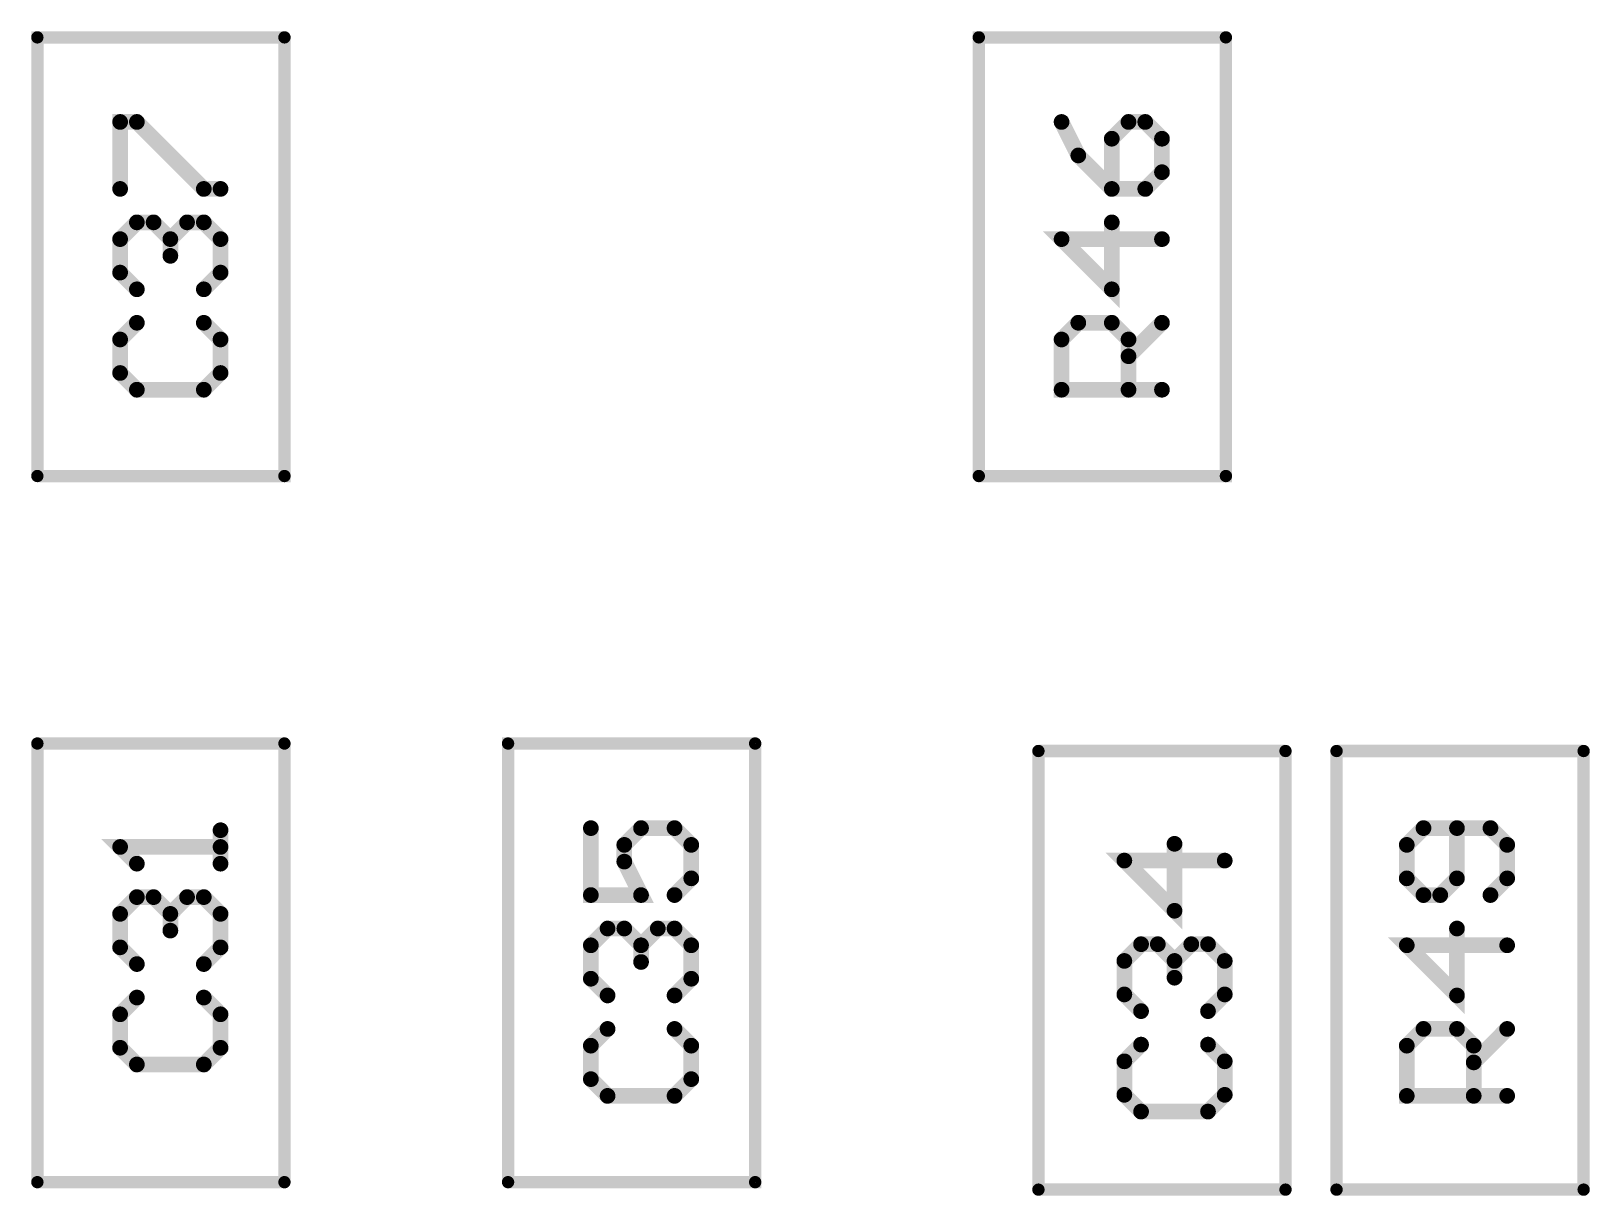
# Model space of a CAD drawing. Extents: x -4.2 to 14.8, y -3.5 to 8.8.
# Drawn here: x 8.1097 to 8.6063, y 2.1831 to 2.5542 of the extents above; entities that cross this region are included whole.
import ezdxf

# ---------------------------------------------------------------- set-up
doc = ezdxf.new("R2010")
doc.units = 0
doc.layers.add('2D_LINE_00', color=1, linetype='CONTINUOUS')

# ---------------------------------------------------------------- blocks, each defined once
blk = doc.blocks.new('SMOOTH_0$00394')
at = {"const_width": 0.00197}
blk.add_lwpolyline([(-0.00098, 0, 1), (0.00098, 0, 1)], format="xyb", close=True, dxfattribs=at)
blk = doc.blocks.new('DRAWING_3975')
at = {"layer": '2D_LINE_00', "const_width": 0.00394}
blk.add_lwpolyline([(0, 0), (0.07874, 0), (0.07874, 0.13977)], dxfattribs=at)
at = {"layer": '2D_LINE_00'}
for p in [(0.07874, 0.13977), (0, 0), (0.07874, 0)]:
    blk.add_blockref('SMOOTH_0$00394', p, dxfattribs=at)
blk = doc.blocks.new('DRAWING_3976')
at = {"layer": '2D_LINE_00', "const_width": 0.00394}
blk.add_lwpolyline([(0, 0), (0, 0.13977), (0.07874, 0.13977)], dxfattribs=at)
at = {"layer": '2D_LINE_00'}
for p in [(0, 0.13977), (0.07874, 0.13977), (0, 0)]:
    blk.add_blockref('SMOOTH_0$00394', p, dxfattribs=at)
blk = doc.blocks.new('DRAWING_3977')
at = {"layer": '2D_LINE_00', "const_width": 0.00394}
blk.add_lwpolyline([(0, 0), (0.07874, 0), (0.07874, 0.13977)], dxfattribs=at)
at = {"layer": '2D_LINE_00'}
for p in [(0.07874, 0.13977), (0, 0), (0.07874, 0)]:
    blk.add_blockref('SMOOTH_0$00394', p, dxfattribs=at)
blk = doc.blocks.new('DRAWING_3978')
at = {"layer": '2D_LINE_00', "const_width": 0.00394}
blk.add_lwpolyline([(0, 0), (0, 0.13977), (0.07874, 0.13977)], dxfattribs=at)
at = {"layer": '2D_LINE_00'}
for p in [(0, 0.13977), (0.07874, 0.13977), (0, 0)]:
    blk.add_blockref('SMOOTH_0$00394', p, dxfattribs=at)
blk = doc.blocks.new('DRAWING_3979')
at = {"layer": '2D_LINE_00', "const_width": 0.00394}
blk.add_lwpolyline([(0, 0), (0.07874, 0)], dxfattribs=at)
at = {"layer": '2D_LINE_00'}
for p in [(0, 0), (0.07874, 0)]:
    blk.add_blockref('SMOOTH_0$00394', p, dxfattribs=at)
blk = doc.blocks.new('DRAWING_3980')
at = {"layer": '2D_LINE_00', "const_width": 0.00394}
blk.add_lwpolyline([(0, 0), (0, 0.13977)], dxfattribs=at)
at = {"layer": '2D_LINE_00'}
for p in [(0, 0.13977), (0, 0)]:
    blk.add_blockref('SMOOTH_0$00394', p, dxfattribs=at)
blk = doc.blocks.new('DRAWING_3981')
at = {"layer": '2D_LINE_00', "const_width": 0.00394}
blk.add_lwpolyline([(0, 0), (0, 0.13977)], dxfattribs=at)
at = {"layer": '2D_LINE_00'}
for p in [(0, 0.13977), (0, 0)]:
    blk.add_blockref('SMOOTH_0$00394', p, dxfattribs=at)
blk = doc.blocks.new('DRAWING_3982')
at = {"layer": '2D_LINE_00', "const_width": 0.00394}
blk.add_lwpolyline([(0, 0), (0.07874, 0)], dxfattribs=at)
at = {"layer": '2D_LINE_00'}
for p in [(0, 0), (0.07874, 0)]:
    blk.add_blockref('SMOOTH_0$00394', p, dxfattribs=at)
blk = doc.blocks.new('DRAWING_3983')
at = {"layer": '2D_LINE_00', "const_width": 0.00394}
blk.add_lwpolyline([(0, 0), (0.07874, 0), (0.07874, 0.13977)], dxfattribs=at)
at = {"layer": '2D_LINE_00'}
for p in [(0.07874, 0.13977), (0, 0), (0.07874, 0)]:
    blk.add_blockref('SMOOTH_0$00394', p, dxfattribs=at)
blk = doc.blocks.new('DRAWING_3984')
at = {"layer": '2D_LINE_00', "const_width": 0.00394}
blk.add_lwpolyline([(0, 0), (0, 0.13977), (0.07874, 0.13977)], dxfattribs=at)
at = {"layer": '2D_LINE_00'}
for p in [(0, 0.13977), (0.07874, 0.13977), (0, 0)]:
    blk.add_blockref('SMOOTH_0$00394', p, dxfattribs=at)
blk = doc.blocks.new('DRAWING_3985')
at = {"layer": '2D_LINE_00', "const_width": 0.00394}
blk.add_lwpolyline([(0, 0), (0.07874, 0)], dxfattribs=at)
at = {"layer": '2D_LINE_00'}
for p in [(0, 0), (0.07874, 0)]:
    blk.add_blockref('SMOOTH_0$00394', p, dxfattribs=at)
blk = doc.blocks.new('DRAWING_3986')
at = {"layer": '2D_LINE_00', "const_width": 0.00394}
blk.add_lwpolyline([(0, 0), (0, 0.13976)], dxfattribs=at)
at = {"layer": '2D_LINE_00'}
for p in [(0, 0.13976), (0, 0)]:
    blk.add_blockref('SMOOTH_0$00394', p, dxfattribs=at)
blk = doc.blocks.new('DRAWING_3987')
at = {"layer": '2D_LINE_00', "const_width": 0.00394}
blk.add_lwpolyline([(0, 0), (0, 0.13976)], dxfattribs=at)
at = {"layer": '2D_LINE_00'}
for p in [(0, 0.13976), (0, 0)]:
    blk.add_blockref('SMOOTH_0$00394', p, dxfattribs=at)
blk = doc.blocks.new('DRAWING_3988')
at = {"layer": '2D_LINE_00', "const_width": 0.00394}
blk.add_lwpolyline([(0, 0), (0.07874, 0)], dxfattribs=at)
at = {"layer": '2D_LINE_00'}
for p in [(0, 0), (0.07874, 0)]:
    blk.add_blockref('SMOOTH_0$00394', p, dxfattribs=at)
blk = doc.blocks.new('DRAWING_3989')
at = {"layer": '2D_LINE_00', "const_width": 0.00394}
blk.add_lwpolyline([(0, 0), (0.07874, 0)], dxfattribs=at)
at = {"layer": '2D_LINE_00'}
for p in [(0, 0), (0.07874, 0)]:
    blk.add_blockref('SMOOTH_0$00394', p, dxfattribs=at)
blk = doc.blocks.new('DRAWING_3990')
at = {"layer": '2D_LINE_00', "const_width": 0.00394}
blk.add_lwpolyline([(0, 0), (0, 0.13976)], dxfattribs=at)
at = {"layer": '2D_LINE_00'}
for p in [(0, 0.13976), (0, 0)]:
    blk.add_blockref('SMOOTH_0$00394', p, dxfattribs=at)
blk = doc.blocks.new('DRAWING_3991')
at = {"layer": '2D_LINE_00', "const_width": 0.00394}
blk.add_lwpolyline([(0, 0), (0, 0.13976)], dxfattribs=at)
at = {"layer": '2D_LINE_00'}
for p in [(0, 0.13976), (0, 0)]:
    blk.add_blockref('SMOOTH_0$00394', p, dxfattribs=at)
blk = doc.blocks.new('DRAWING_3992')
at = {"layer": '2D_LINE_00', "const_width": 0.00394}
blk.add_lwpolyline([(0, 0), (0.07874, 0)], dxfattribs=at)
at = {"layer": '2D_LINE_00'}
for p in [(0, 0), (0.07874, 0)]:
    blk.add_blockref('SMOOTH_0$00394', p, dxfattribs=at)
blk = doc.blocks.new('SMOOTH_0$005')
at = {"const_width": 0.0025}
blk.add_lwpolyline([(-0.00125, 0, 1), (0.00125, 0, 1)], format="xyb", close=True, dxfattribs=at)
blk = doc.blocks.new('DRAWING_5649')
at = {"layer": '2D_LINE_00', "const_width": 0.005}
blk.add_lwpolyline([(0, 0), (-0.00533, -0.00533), (-0.00533, -0.016), (0, -0.02133), (0.02133, -0.02133), (0.02666, -0.016), (0.02666, -0.00533), (0.02133, 0)], dxfattribs=at)
at = {"layer": '2D_LINE_00'}
for p in [(0, 0), (0.02133, 0), (-0.00533, -0.00533), (0.02666, -0.00533), (-0.00533, -0.016), (0.02666, -0.016), (0, -0.02133), (0.02133, -0.02133)]:
    blk.add_blockref('SMOOTH_0$005', p, dxfattribs=at)
blk = doc.blocks.new('DRAWING_5650')
at = {"layer": '2D_LINE_00', "const_width": 0.005}
blk.add_lwpolyline([(0, 0), (-0.00533, 0.00533), (-0.00533, 0.01599), (0, 0.02133), (0.00533, 0.02133), (0.01067, 0.01599), (0.01067, 0.01066), (0.01067, 0.01599), (0.016, 0.02133), (0.02133, 0.02133), (0.02666, 0.01599), (0.02666, 0.00533), (0.02133, 0)], dxfattribs=at)
at = {"layer": '2D_LINE_00'}
for p in [(0, 0.02133), (0.00533, 0.02133), (0.016, 0.02133), (0.02133, 0.02133), (-0.00533, 0.01599), (0.01067, 0.01599), (0.01067, 0.01599), (0.02666, 0.01599), (0.01067, 0.01066), (-0.00533, 0.00533), (0.02666, 0.00533), (0, 0), (0.02133, 0)]:
    blk.add_blockref('SMOOTH_0$005', p, dxfattribs=at)
blk = doc.blocks.new('DRAWING_5651')
at = {"layer": '2D_LINE_00', "const_width": 0.005}
blk.add_lwpolyline([(0, 0), (0, 0.02133), (0.00533, 0.02133), (0.02666, 0), (0.03199, 0)], dxfattribs=at)
at = {"layer": '2D_LINE_00'}
for p in [(0, 0.02133), (0.00533, 0.02133), (0, 0), (0.02666, 0), (0.03199, 0)]:
    blk.add_blockref('SMOOTH_0$005', p, dxfattribs=at)
blk = doc.blocks.new('DRAWING_5652')
at = {"layer": '2D_LINE_00', "const_width": 0.005}
blk.add_lwpolyline([(0, 0), (-0.03199, 0), (-0.03199, 0.016), (-0.02666, 0.02133), (-0.01599, 0.02133), (-0.01066, 0.016), (-0.01066, 0)], dxfattribs=at)
at = {"layer": '2D_LINE_00'}
for p in [(-0.02666, 0.02133), (-0.01599, 0.02133), (-0.03199, 0.016), (-0.01066, 0.016), (-0.03199, 0), (-0.01066, 0), (0, 0)]:
    blk.add_blockref('SMOOTH_0$005', p, dxfattribs=at)
blk = doc.blocks.new('DRAWING_5653')
at = {"layer": '2D_LINE_00', "const_width": 0.005}
blk.add_lwpolyline([(0, 0), (0.01066, 0.01067)], dxfattribs=at)
at = {"layer": '2D_LINE_00'}
for p in [(0.01066, 0.01067), (0, 0)]:
    blk.add_blockref('SMOOTH_0$005', p, dxfattribs=at)
blk = doc.blocks.new('DRAWING_5654')
at = {"layer": '2D_LINE_00', "const_width": 0.005}
blk.add_lwpolyline([(0, 0), (-0.03199, 0), (-0.01599, -0.01599), (-0.01599, 0.00534)], dxfattribs=at)
at = {"layer": '2D_LINE_00'}
for p in [(-0.01599, 0.00534), (-0.03199, 0), (0, 0), (-0.01599, -0.01599)]:
    blk.add_blockref('SMOOTH_0$005', p, dxfattribs=at)
blk = doc.blocks.new('DRAWING_5655')
at = {"layer": '2D_LINE_00', "const_width": 0.005}
blk.add_lwpolyline([(0, 0), (0.00533, -0.01067), (0.016, -0.02133), (0.02666, -0.02133), (0.03199, -0.016), (0.03199, -0.00534), (0.02666, 0), (0.02133, 0), (0.016, -0.00534), (0.016, -0.02133)], dxfattribs=at)
at = {"layer": '2D_LINE_00'}
for p in [(0, 0), (0.02133, 0), (0.02666, 0), (0.016, -0.00534), (0.03199, -0.00534), (0.00533, -0.01067), (0.03199, -0.016), (0.016, -0.02133), (0.016, -0.02133), (0.02666, -0.02133)]:
    blk.add_blockref('SMOOTH_0$005', p, dxfattribs=at)
blk = doc.blocks.new('DRAWING_5656')
at = {"layer": '2D_LINE_00', "const_width": 0.005}
blk.add_lwpolyline([(0, 0), (-0.00533, -0.00534), (-0.00533, -0.016), (0, -0.02133), (0.02133, -0.02133), (0.02666, -0.016), (0.02666, -0.00534), (0.02133, 0)], dxfattribs=at)
at = {"layer": '2D_LINE_00'}
for p in [(0, 0), (0.02133, 0), (-0.00533, -0.00534), (0.02666, -0.00534), (-0.00533, -0.016), (0.02666, -0.016), (0, -0.02133), (0.02133, -0.02133)]:
    blk.add_blockref('SMOOTH_0$005', p, dxfattribs=at)
blk = doc.blocks.new('DRAWING_5657')
at = {"layer": '2D_LINE_00', "const_width": 0.005}
blk.add_lwpolyline([(0, 0), (-0.00533, 0.00533), (-0.00533, 0.01599), (0, 0.02133), (0.00533, 0.02133), (0.01067, 0.01599), (0.01067, 0.01066), (0.01067, 0.01599), (0.016, 0.02133), (0.02133, 0.02133), (0.02666, 0.01599), (0.02666, 0.00533), (0.02133, 0)], dxfattribs=at)
at = {"layer": '2D_LINE_00'}
for p in [(0, 0.02133), (0.00533, 0.02133), (0.016, 0.02133), (0.02133, 0.02133), (-0.00533, 0.01599), (0.01067, 0.01599), (0.01067, 0.01599), (0.02666, 0.01599), (0.01067, 0.01066), (-0.00533, 0.00533), (0.02666, 0.00533), (0, 0), (0.02133, 0)]:
    blk.add_blockref('SMOOTH_0$005', p, dxfattribs=at)
blk = doc.blocks.new('DRAWING_5658')
at = {"layer": '2D_LINE_00', "const_width": 0.005}
blk.add_lwpolyline([(0, 0), (0, 0.01066), (0, 0.00533), (-0.03199, 0.00533), (-0.02666, 0)], dxfattribs=at)
at = {"layer": '2D_LINE_00'}
for p in [(0, 0.01066), (-0.03199, 0.00533), (0, 0.00533), (-0.02666, 0), (0, 0)]:
    blk.add_blockref('SMOOTH_0$005', p, dxfattribs=at)
blk = doc.blocks.new('DRAWING_5659')
at = {"layer": '2D_LINE_00', "const_width": 0.005}
blk.add_lwpolyline([(0, 0), (-0.00533, -0.00534), (-0.00533, -0.016), (0, -0.02133), (0.02133, -0.02133), (0.02666, -0.016), (0.02666, -0.00534), (0.02133, 0)], dxfattribs=at)
at = {"layer": '2D_LINE_00'}
for p in [(0, 0), (0.02133, 0), (-0.00533, -0.00534), (0.02666, -0.00534), (-0.00533, -0.016), (0.02666, -0.016), (0, -0.02133), (0.02133, -0.02133)]:
    blk.add_blockref('SMOOTH_0$005', p, dxfattribs=at)
blk = doc.blocks.new('DRAWING_5660')
at = {"layer": '2D_LINE_00', "const_width": 0.005}
blk.add_lwpolyline([(0, 0), (-0.00533, 0.00533), (-0.00533, 0.01599), (0, 0.02133), (0.00533, 0.02133), (0.01066, 0.01599), (0.01066, 0.01066), (0.01066, 0.01599), (0.016, 0.02133), (0.02133, 0.02133), (0.02666, 0.01599), (0.02666, 0.00533), (0.02133, 0)], dxfattribs=at)
at = {"layer": '2D_LINE_00'}
for p in [(0, 0.02133), (0.00533, 0.02133), (0.016, 0.02133), (0.02133, 0.02133), (-0.00533, 0.01599), (0.01066, 0.01599), (0.01066, 0.01599), (0.02666, 0.01599), (0.01066, 0.01066), (-0.00533, 0.00533), (0.02666, 0.00533), (0, 0), (0.02133, 0)]:
    blk.add_blockref('SMOOTH_0$005', p, dxfattribs=at)
blk = doc.blocks.new('DRAWING_5661')
at = {"layer": '2D_LINE_00', "const_width": 0.005}
blk.add_lwpolyline([(0, 0), (0, -0.02133), (0.01599, -0.02133), (0.01066, -0.01067), (0.01066, -0.00534), (0.01599, 0), (0.02666, 0), (0.03199, -0.00534), (0.03199, -0.016), (0.02666, -0.02133)], dxfattribs=at)
at = {"layer": '2D_LINE_00'}
for p in [(0, 0), (0.01599, 0), (0.02666, 0), (0.01066, -0.00534), (0.03199, -0.00534), (0.01066, -0.01067), (0.03199, -0.016), (0, -0.02133), (0.01599, -0.02133), (0.02666, -0.02133)]:
    blk.add_blockref('SMOOTH_0$005', p, dxfattribs=at)
blk = doc.blocks.new('DRAWING_5662')
at = {"layer": '2D_LINE_00', "const_width": 0.005}
blk.add_lwpolyline([(0, 0), (-0.00533, -0.00533), (-0.00533, -0.016), (0, -0.02133), (0.02133, -0.02133), (0.02666, -0.016), (0.02666, -0.00533), (0.02133, 0)], dxfattribs=at)
at = {"layer": '2D_LINE_00'}
for p in [(0, 0), (0.02133, 0), (-0.00533, -0.00533), (0.02666, -0.00533), (-0.00533, -0.016), (0.02666, -0.016), (0, -0.02133), (0.02133, -0.02133)]:
    blk.add_blockref('SMOOTH_0$005', p, dxfattribs=at)
blk = doc.blocks.new('DRAWING_5663')
at = {"layer": '2D_LINE_00', "const_width": 0.005}
blk.add_lwpolyline([(0, 0), (-0.00533, 0.00533), (-0.00533, 0.016), (0, 0.02133), (0.00533, 0.02133), (0.01066, 0.016), (0.01066, 0.01066), (0.01066, 0.016), (0.016, 0.02133), (0.02133, 0.02133), (0.02666, 0.016), (0.02666, 0.00533), (0.02133, 0)], dxfattribs=at)
at = {"layer": '2D_LINE_00'}
for p in [(0, 0.02133), (0.00533, 0.02133), (0.016, 0.02133), (0.02133, 0.02133), (-0.00533, 0.016), (0.01066, 0.016), (0.01066, 0.016), (0.02666, 0.016), (0.01066, 0.01066), (-0.00533, 0.00533), (0.02666, 0.00533), (0, 0), (0.02133, 0)]:
    blk.add_blockref('SMOOTH_0$005', p, dxfattribs=at)
blk = doc.blocks.new('DRAWING_5664')
at = {"layer": '2D_LINE_00', "const_width": 0.005}
blk.add_lwpolyline([(0, 0), (-0.03199, 0), (-0.016, -0.01599), (-0.016, 0.00534)], dxfattribs=at)
at = {"layer": '2D_LINE_00'}
for p in [(-0.016, 0.00534), (-0.03199, 0), (0, 0), (-0.016, -0.01599)]:
    blk.add_blockref('SMOOTH_0$005', p, dxfattribs=at)
blk = doc.blocks.new('DRAWING_5665')
at = {"layer": '2D_LINE_00', "const_width": 0.005}
blk.add_lwpolyline([(0, 0), (-0.03199, 0), (-0.03199, 0.01599), (-0.02666, 0.02133), (-0.016, 0.02133), (-0.01066, 0.01599), (-0.01066, 0)], dxfattribs=at)
at = {"layer": '2D_LINE_00'}
for p in [(-0.02666, 0.02133), (-0.016, 0.02133), (-0.03199, 0.01599), (-0.01066, 0.01599), (-0.03199, 0), (-0.01066, 0), (0, 0)]:
    blk.add_blockref('SMOOTH_0$005', p, dxfattribs=at)
blk = doc.blocks.new('DRAWING_5666')
at = {"layer": '2D_LINE_00', "const_width": 0.005}
blk.add_lwpolyline([(0, 0), (0.01066, 0.01067)], dxfattribs=at)
at = {"layer": '2D_LINE_00'}
for p in [(0.01066, 0.01067), (0, 0)]:
    blk.add_blockref('SMOOTH_0$005', p, dxfattribs=at)
blk = doc.blocks.new('DRAWING_5667')
at = {"layer": '2D_LINE_00', "const_width": 0.005}
blk.add_lwpolyline([(0, 0), (-0.03199, 0), (-0.016, -0.01599), (-0.016, 0.00534)], dxfattribs=at)
at = {"layer": '2D_LINE_00'}
for p in [(-0.016, 0.00534), (-0.03199, 0), (0, 0), (-0.016, -0.01599)]:
    blk.add_blockref('SMOOTH_0$005', p, dxfattribs=at)
blk = doc.blocks.new('DRAWING_5668')
at = {"layer": '2D_LINE_00', "const_width": 0.005}
blk.add_lwpolyline([(0, 0), (0.00533, 0.00533), (0.00533, 0.01599), (0, 0.02133), (-0.02133, 0.02133), (-0.02666, 0.01599), (-0.02666, 0.00533), (-0.02133, 0), (-0.016, 0), (-0.01067, 0.00533), (-0.01067, 0.02133)], dxfattribs=at)
at = {"layer": '2D_LINE_00'}
for p in [(-0.02133, 0.02133), (-0.01067, 0.02133), (0, 0.02133), (-0.02666, 0.01599), (0.00533, 0.01599), (-0.02666, 0.00533), (-0.01067, 0.00533), (0.00533, 0.00533), (-0.02133, 0), (-0.016, 0), (0, 0)]:
    blk.add_blockref('SMOOTH_0$005', p, dxfattribs=at)

msp = doc.modelspace()

# ---------------------------------------------------------------- block references
for name, p in [('DRAWING_3975', (8.11163, 2.4125)), ('DRAWING_3976', (8.11163, 2.4125)), ('DRAWING_3977', (8.41163, 2.4125)), ('DRAWING_3978', (8.41163, 2.4125)), ('DRAWING_5651', (8.13801, 2.50398)), ('DRAWING_5655', (8.43801, 2.52531)), ('DRAWING_5650', (8.14334, 2.47199)), ('DRAWING_5654', (8.47, 2.48798)), ('DRAWING_5649', (8.14334, 2.46133)), ('DRAWING_5652', (8.47, 2.44)), ('DRAWING_5653', (8.45934, 2.45066)), ('DRAWING_3979', (8.11163, 2.32727)), ('DRAWING_3980', (8.11163, 2.1875)), ('DRAWING_3981', (8.19037, 2.1875)), ('DRAWING_3983', (8.26163, 2.1875)), ('DRAWING_3984', (8.26163, 2.1875)), ('DRAWING_3985', (8.43063, 2.32488)), ('DRAWING_3986', (8.43063, 2.18512)), ('DRAWING_3987', (8.50937, 2.18512)), ('DRAWING_3989', (8.52563, 2.32488)), ('DRAWING_3990', (8.52563, 2.18512)), ('DRAWING_3991', (8.60437, 2.18512)), ('DRAWING_5658', (8.17, 2.28898)), ('DRAWING_5661', (8.28801, 2.30031)), ('DRAWING_5668', (8.57467, 2.27898)), ('DRAWING_5664', (8.49, 2.28997)), ('DRAWING_5657', (8.14334, 2.25699)), ('DRAWING_5660', (8.29334, 2.24699)), ('DRAWING_5667', (8.58, 2.26298)), ('DRAWING_5663', (8.46334, 2.24199)), ('DRAWING_5656', (8.14334, 2.24633)), ('DRAWING_5659', (8.29334, 2.23633)), ('DRAWING_5665', (8.58, 2.215)), ('DRAWING_5666', (8.56934, 2.22566)), ('DRAWING_5662', (8.46334, 2.23133)), ('DRAWING_3982', (8.11163, 2.1875)), ('DRAWING_3988', (8.43063, 2.18512)), ('DRAWING_3992', (8.52563, 2.18512))]:
    msp.add_blockref(name, p)

doc.saveas('drawing.dxf')
